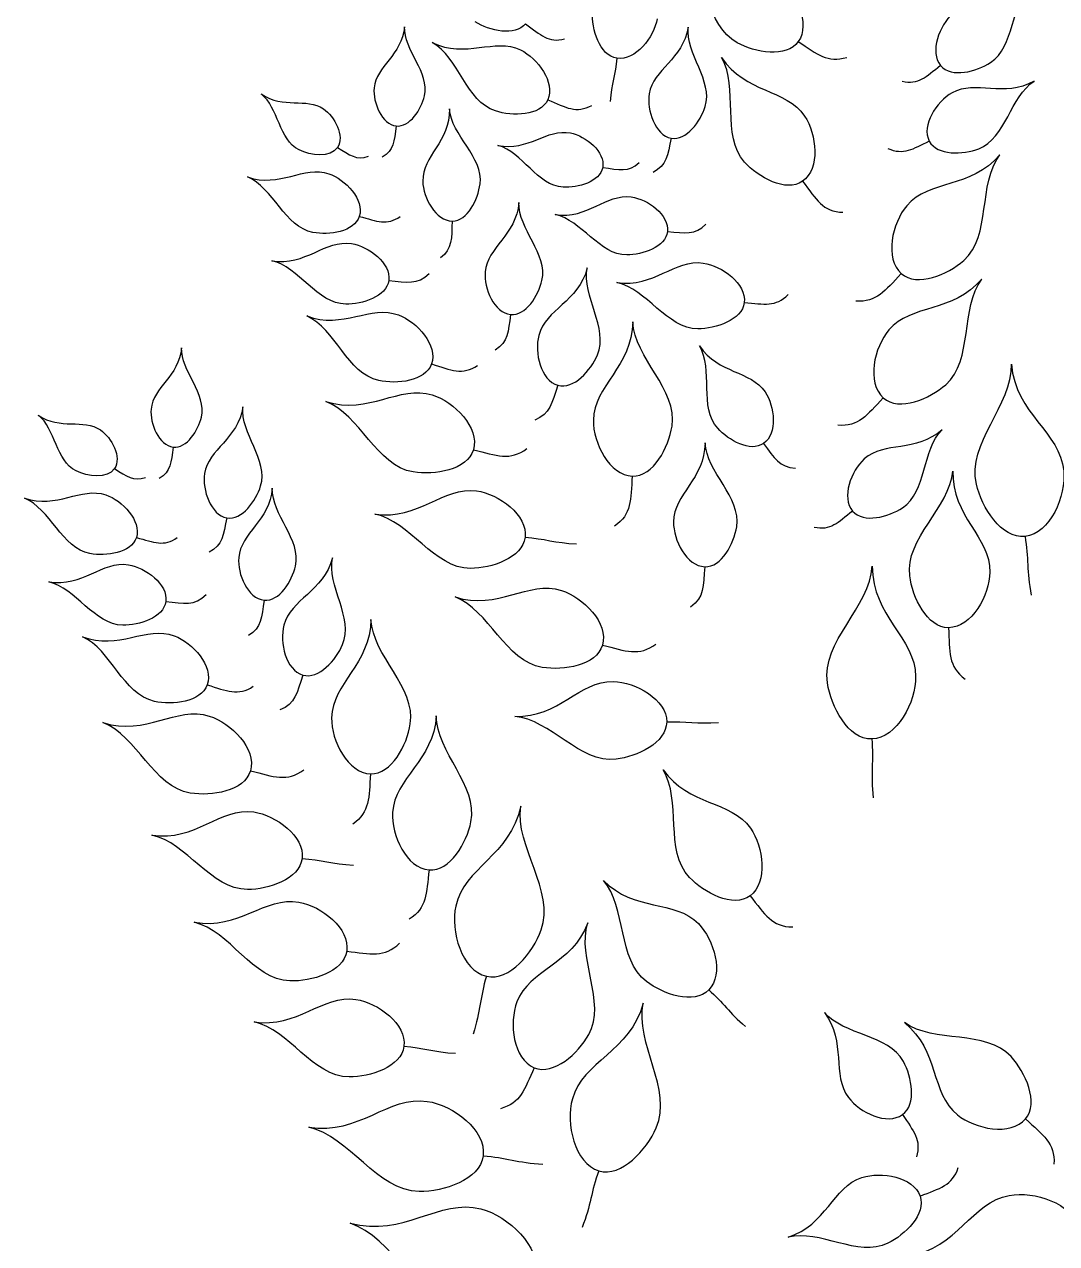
# Model space of a CAD drawing. Extents: x 5.1 to 68.9, y 5.1 to 68.9.
# Drawn here: x 30.6 to 36.78, y 52.16 to 59.46 of the extents above; entities that cross this region are included whole.
import ezdxf

# ---------------------------------------------------------------- set-up
doc = ezdxf.new("R2010")
doc.units = 0
doc.layers.add('View004', color=7, linetype='CONTINUOUS')

msp = doc.modelspace()

# ---------------------------------------------------------------- linework, layer by layer
at = {"layer": 'View004', "color": 1}
for p, q in [((35.236244, 59.35342), (35.236244, 59.353418)), ((34.150654, 59.253467), (34.150654, 59.253467)), ((36.088433, 59.209929), (36.088433, 59.209929)), ((33.736033, 59.004515), (33.736033, 59.004517)), ((32.829661, 58.848643), (32.829661, 58.848643)), ((34.475612, 58.775366), (34.475612, 58.775366)), ((36.020474, 58.757504), (36.020474, 58.757503)), ((32.477669, 58.719512), (32.477669, 58.719515)), ((34.065266, 58.60057), (34.065266, 58.60057)), ((35.261635, 58.517465), (35.261633, 58.517465)), ((32.608569, 58.307597), (32.608569, 58.307597)), ((33.164608, 58.279691), (33.164608, 58.279691)), ((34.453319, 58.216955), (34.453319, 58.216955)), ((32.784721, 57.924315), (32.784721, 57.924315)), ((35.85284, 57.965244), (35.85284, 57.965244)), ((34.912887, 57.792034), (34.912887, 57.792034)), ((33.513807, 57.720342), (33.513807, 57.720342)), ((33.040508, 57.424355), (33.040508, 57.424363)), ((33.79649, 57.297129), (33.79649, 57.297129)), ((35.745249, 57.22182), (35.745249, 57.22182)), ((31.494833, 56.927255), (31.494833, 56.927255)), ((33.291408, 56.911559), (33.291408, 56.911557)), ((35.028111, 56.948656), (35.028113, 56.948656)), ((31.142841, 56.798123), (31.142841, 56.798126)), ((34.242545, 56.753572), (34.242545, 56.753572)), ((35.561353, 56.544081), (35.561353, 56.544084)), ((31.816022, 56.503805), (31.816022, 56.503805)), ((36.593391, 56.392565), (36.593391, 56.392565)), ((31.27374, 56.386212), (31.27374, 56.386211)), ((33.600641, 56.387328), (33.600641, 56.387328)), ((34.676295, 56.211311), (34.676295, 56.211311)), ((31.449893, 56.002927), (31.449893, 56.002927)), ((32.038255, 56.011193), (32.038255, 56.011193)), ((36.136147, 55.84653), (36.136147, 55.84653)), ((34.06379, 55.742092), (34.06379, 55.742091)), ((32.270683, 55.563102), (32.270683, 55.563102)), ((31.697638, 55.504523), (31.697638, 55.504531)), ((34.44838, 55.28247), (34.44838, 55.28247)), ((35.675815, 55.180917), (35.675815, 55.180917)), ((31.95658, 54.990171), (31.95658, 54.99017)), ((32.675526, 54.972122), (32.675526, 54.972122)), ((32.265813, 54.465941), (32.265813, 54.465941)), ((33.025974, 54.397254), (33.025974, 54.397254)), ((34.947217, 54.242157), (34.947205, 54.242157)), ((32.532939, 53.911196), (32.532939, 53.911196)), ((33.369265, 53.761134), (33.369265, 53.761134)), ((34.699754, 53.679221), (34.699754, 53.679219)), ((32.875704, 53.341967), (32.875704, 53.341967)), ((33.655568, 53.213688), (33.655568, 53.213688)), ((35.860154, 52.933317), (35.860171, 52.933317)), ((36.5963, 52.907459), (36.5963, 52.907458)), ((33.349509, 52.686061), (33.349509, 52.686061)), ((34.04191, 52.597097), (34.04191, 52.597097)), ((35.964782, 52.445766), (35.964782, 52.445765))]:
    msp.add_line(p, q, dxfattribs=at)
for points in [[(34.87062, 59.346242), (34.68326, 59.447973), (34.692563, 59.754203), (34.532884, 59.889391)], [(35.117789, 59.725439), (35.222195, 59.647746), (35.312014, 59.459229), (35.236244, 59.35342)], [(36.387223, 59.227869), (36.533474, 59.323069), (36.505952, 59.572325), (36.62744, 59.693021)], [(34.150654, 59.253467), (34.046461, 59.269499), (33.999237, 59.427368), (34.002257, 59.532743)], [(33.60358, 59.460131), (33.540562, 59.381969), (33.387942, 59.418545), (33.302585, 59.471411)], [(33.60358, 59.460131), (33.694788, 59.392584), (33.741199, 59.344732), (33.837691, 59.368892)], [(34.391384, 59.490213), (34.372238, 59.379307), (34.261891, 59.236352), (34.150654, 59.253467)], [(36.160871, 59.521179), (36.08074, 59.450993), (36.019723, 59.29133), (36.088433, 59.209929)], [(32.879217, 59.442375), (32.863449, 59.269869), (32.709729, 59.208755), (32.697109, 59.075853)], [(32.998336, 59.028241), (33.032062, 59.167868), (32.874723, 59.301484), (32.879217, 59.442375)], [(34.576952, 59.438771), (34.545974, 59.246127), (34.368524, 59.189269), (34.344124, 59.040888)], [(34.678972, 58.964223), (34.727608, 59.118538), (34.561069, 59.280789), (34.576952, 59.438771)], [(33.04487, 59.347842), (33.246601, 59.249606), (33.417431, 59.378958), (33.573166, 59.303796)], [(33.423881, 58.938068), (33.246538, 58.994354), (33.204008, 59.258321), (33.04487, 59.347842)], [(35.236244, 59.353418), (35.165273, 59.254311), (34.977745, 59.288073), (34.87062, 59.346242)], [(35.236244, 59.353418), (35.351479, 59.277861), (35.411049, 59.223072), (35.526336, 59.259041)], [(33.573166, 59.303796), (33.675454, 59.254434), (33.783517, 59.107688), (33.736033, 59.004515)], [(34.150654, 59.253467), (34.142272, 59.157246), (34.117396, 59.103183), (34.110124, 58.995414)], [(34.914539, 58.632609), (34.771822, 58.79099), (34.882697, 59.076593), (34.777235, 59.257287)], [(34.777235, 59.257287), (34.919758, 59.043302), (35.16358, 59.072216), (35.274001, 58.907691)], [(36.088433, 59.209929), (35.999327, 59.14078), (35.954288, 59.0922), (35.857881, 59.114045)], [(36.088433, 59.209929), (36.15279, 59.133684), (36.303602, 59.173437), (36.387223, 59.227869)], [(36.648793, 59.116838), (36.465296, 59.013803), (36.298259, 59.12555), (36.156563, 59.046646)], [(36.316383, 58.712395), (36.479344, 58.774812), (36.504698, 59.024298), (36.648793, 59.116838)], [(32.247462, 58.705979), (32.126897, 58.765463), (32.125212, 58.958651), (32.021265, 59.0399)], [(32.021265, 59.0399), (32.154691, 58.947795), (32.290783, 59.021624), (32.393861, 58.951006)], [(32.697109, 59.075853), (32.688817, 58.988563), (32.742535, 58.858527), (32.829661, 58.848643)], [(32.829661, 58.848643), (32.911266, 58.839385), (32.979055, 58.948407), (32.998336, 59.028241)], [(34.344124, 59.040888), (34.328098, 58.943432), (34.378468, 58.793172), (34.475612, 58.775366)], [(36.156563, 59.046646), (36.063497, 58.994824), (35.970359, 58.851501), (36.020474, 58.757504)], [(32.393861, 58.951006), (32.461563, 58.904626), (32.522805, 58.78805), (32.477669, 58.719512)], [(33.147818, 58.950581), (33.151178, 58.755491), (32.986467, 58.668341), (32.988516, 58.517981)], [(33.331626, 58.501338), (33.352392, 58.661797), (33.159938, 58.792265), (33.147818, 58.950581)], [(33.736033, 59.004517), (33.691555, 58.907879), (33.525279, 58.905886), (33.423881, 58.938068)], [(33.736033, 59.004517), (33.847249, 58.958767), (33.907336, 58.921641), (34.000204, 58.971481)], [(34.475612, 58.775366), (34.566605, 58.758686), (34.651166, 58.875991), (34.678972, 58.964223)], [(35.274001, 58.907691), (35.346526, 58.799633), (35.368347, 58.591954), (35.261635, 58.517465)], [(32.829661, 58.848643), (32.815417, 58.756902), (32.815915, 58.702374), (32.745874, 58.660964)], [(33.438312, 58.732008), (33.620891, 58.695228), (33.731107, 58.834824), (33.871915, 58.806975)], [(33.871915, 58.806975), (33.964397, 58.788687), (34.081862, 58.693371), (34.065266, 58.60057)], [(33.828381, 58.481987), (33.674158, 58.490159), (33.584854, 58.693332), (33.438312, 58.732008)], [(34.475612, 58.775366), (34.452548, 58.673366), (34.448918, 58.612052), (34.367024, 58.570901)], [(36.020474, 58.757503), (35.918849, 58.708573), (35.864626, 58.670517), (35.774942, 58.712089)], [(36.020474, 58.757503), (36.067412, 58.669458), (36.223208, 58.676705), (36.316383, 58.712395)], [(32.477669, 58.719515), (32.435393, 58.655317), (32.316396, 58.671971), (32.247462, 58.705979)], [(32.477669, 58.719515), (32.552142, 58.674743), (32.591028, 58.64169), (32.662785, 58.667195)], [(36.442097, 58.676042), (36.269154, 58.470735), (36.019579, 58.529304), (35.885738, 58.371551)], [(36.226442, 58.044031), (36.39307, 58.191626), (36.311504, 58.500931), (36.442097, 58.676042)], [(31.938313, 58.543344), (32.133719, 58.476336), (32.275221, 58.613796), (32.425997, 58.562688)], [(34.065266, 58.60057), (34.04972, 58.513646), (33.916561, 58.477313), (33.828381, 58.481987)], [(34.065266, 58.60057), (34.164167, 58.587052), (34.220192, 58.569772), (34.284387, 58.629208)], [(35.261633, 58.517465), (35.161678, 58.447693), (34.996139, 58.542053), (34.914539, 58.632609)], [(32.330842, 58.211673), (32.162452, 58.243095), (32.093818, 58.479495), (31.938313, 58.543344)], [(32.425997, 58.562688), (32.525027, 58.529118), (32.640319, 58.407225), (32.608569, 58.307597)], [(32.988516, 58.517981), (32.989836, 58.419225), (33.065845, 58.280152), (33.164608, 58.279691)], [(35.261633, 58.517465), (35.34508, 58.407808), (35.382973, 58.336292), (35.503655, 58.331762)], [(33.164608, 58.279691), (33.257117, 58.279258), (33.319753, 58.409593), (33.331626, 58.501338)], [(33.781326, 58.317851), (33.976929, 58.290053), (34.085123, 58.444623), (34.235944, 58.423733)], [(33.563131, 58.389628), (33.547261, 58.195155), (33.374784, 58.124639), (33.362024, 57.974808)], [(33.701829, 57.924475), (33.738285, 58.082111), (33.55961, 58.230888), (33.563131, 58.389628)], [(34.235944, 58.423733), (34.335004, 58.410011), (34.465225, 58.316248), (34.453319, 58.216955)], [(35.885738, 58.371551), (35.79783, 58.26794), (35.750854, 58.055032), (35.85284, 57.965244)], [(32.608569, 58.307597), (32.578827, 58.21428), (32.427122, 58.193705), (32.330842, 58.211673)], [(32.608569, 58.307597), (32.715349, 58.278341), (32.77444, 58.251191), (32.853673, 58.307205)], [(34.209694, 58.0769), (34.045868, 58.07612), (33.93888, 58.285845), (33.781326, 58.317851)], [(33.164608, 58.279691), (33.159808, 58.175225), (33.167008, 58.114226), (33.093633, 58.059327)], [(34.453319, 58.216955), (34.442165, 58.12395), (34.303364, 58.077338), (34.209694, 58.0769)], [(34.453319, 58.216955), (34.558883, 58.208675), (34.619271, 58.193807), (34.683624, 58.260671)], [(32.084066, 58.042218), (32.288041, 58.009542), (32.404008, 58.169133), (32.561295, 58.144505)], [(32.561295, 58.144505), (32.664601, 58.128329), (32.799004, 58.027899), (32.784721, 57.924315)], [(32.52744, 57.782402), (32.356157, 57.784622), (32.248186, 58.005845), (32.084066, 58.042218)], [(33.973406, 57.998988), (33.920366, 57.795338), (33.724012, 57.75251), (33.68258, 57.595706)], [(34.034219, 57.479015), (34.102277, 57.639702), (33.940133, 57.831001), (33.973406, 57.998988)], [(34.150465, 57.911575), (34.372401, 57.878563), (34.496414, 58.053308), (34.667545, 58.02847)], [(34.667545, 58.02847), (34.779943, 58.012156), (34.927141, 57.904712), (34.912887, 57.792034)], [(35.85284, 57.965244), (35.948367, 57.881143), (36.13117, 57.959664), (36.226442, 58.044031)], [(32.784721, 57.924315), (32.771341, 57.827291), (32.625373, 57.781128), (32.52744, 57.782402)], [(32.784721, 57.924315), (32.894928, 57.913713), (32.957785, 57.897045), (33.026298, 57.965757)], [(33.362024, 57.974808), (33.353642, 57.876399), (33.415568, 57.730523), (33.513807, 57.720342)], [(33.513807, 57.720342), (33.605824, 57.710808), (33.680984, 57.834344), (33.701829, 57.924475)], [(35.85284, 57.965244), (35.753414, 57.861255), (35.70572, 57.791498), (35.579981, 57.800941)], [(36.334506, 57.932618), (36.161563, 57.727311), (35.911988, 57.785881), (35.778147, 57.628127)], [(36.11885, 57.300608), (36.285479, 57.448202), (36.203912, 57.757508), (36.334506, 57.932618)], [(34.635176, 57.634773), (34.449116, 57.63511), (34.329159, 57.874064), (34.150465, 57.911575)], [(32.293351, 57.712084), (32.511234, 57.630142), (32.675167, 57.78029), (32.843306, 57.717724)], [(34.912887, 57.792034), (34.899537, 57.686493), (34.741558, 57.63458), (34.635176, 57.634773)], [(34.912887, 57.792034), (35.032713, 57.781858), (35.101185, 57.764518), (35.174762, 57.83998)], [(32.72451, 57.325508), (32.53588, 57.366476), (32.466395, 57.635021), (32.293351, 57.712084)], [(32.843306, 57.717724), (32.95374, 57.676636), (33.079568, 57.535522), (33.040508, 57.424355)], [(33.513807, 57.720342), (33.498765, 57.616854), (33.499923, 57.555444), (33.421488, 57.508035)], [(34.244891, 57.676854), (34.242071, 57.408429), (34.012291, 57.294819), (34.009409, 57.087959)], [(34.48064, 57.052061), (34.515284, 57.271946), (34.255557, 57.45867), (34.244891, 57.676854)], [(33.68258, 57.595706), (33.655371, 57.492718), (33.694016, 57.326221), (33.79649, 57.297129)], [(35.778147, 57.628127), (35.690239, 57.524516), (35.643263, 57.311608), (35.745249, 57.22182)], [(31.544389, 57.520987), (31.528621, 57.348482), (31.374901, 57.287367), (31.362282, 57.154465)], [(31.663509, 57.106853), (31.697235, 57.24648), (31.539895, 57.380096), (31.544389, 57.520987)], [(34.754021, 57.039583), (34.641321, 57.164652), (34.728881, 57.390186), (34.645596, 57.532876)], [(34.645596, 57.532876), (34.758143, 57.363897), (34.950683, 57.386729), (35.037879, 57.256808)], [(33.040508, 57.424363), (33.00392, 57.320237), (32.832363, 57.302082), (32.72451, 57.325508)], [(33.040508, 57.424363), (33.159814, 57.387877), (33.225474, 57.355341), (33.316575, 57.415813)], [(33.79649, 57.297129), (33.892474, 57.269883), (33.995306, 57.38714), (34.034219, 57.479015)], [(36.302107, 56.705365), (36.244633, 56.947831), (36.51856, 57.178461), (36.511803, 57.422904)], [(36.511803, 57.422904), (36.537879, 57.123534), (36.8041, 57.016383), (36.82501, 56.785738)], [(32.408959, 57.199964), (32.666178, 57.118131), (32.847015, 57.301827), (33.045468, 57.239462)], [(33.79649, 57.297129), (33.761258, 57.189984), (33.751064, 57.124527), (33.658914, 57.088753)], [(35.745249, 57.22182), (35.840776, 57.13772), (36.023578, 57.21624), (36.11885, 57.300608)], [(32.931408, 56.778146), (32.710518, 56.814284), (32.613962, 57.121094), (32.408959, 57.199964)], [(33.045468, 57.239462), (33.175813, 57.1985), (33.329978, 57.04263), (33.291408, 56.911559)], [(35.037879, 57.256808), (35.095149, 57.171477), (35.112382, 57.007478), (35.028111, 56.948656)], [(35.745249, 57.22182), (35.645823, 57.117831), (35.598128, 57.048074), (35.47239, 57.057517)], [(31.362282, 57.154465), (31.35399, 57.067175), (31.407708, 56.93714), (31.494833, 56.927255)], [(31.911671, 57.168054), (31.882343, 56.975152), (31.70539, 56.916774), (31.682263, 56.76819)], [(32.017756, 56.694398), (32.065066, 56.849124), (31.897143, 57.009941), (31.911671, 57.168054)], [(30.912633, 56.78459), (30.792069, 56.844074), (30.790384, 57.037263), (30.686437, 57.118512)], [(30.686437, 57.118512), (30.819862, 57.026407), (30.955955, 57.100236), (31.059033, 57.029618)], [(31.494833, 56.927255), (31.576438, 56.917997), (31.644227, 57.027019), (31.663509, 57.106853)], [(34.009409, 57.087959), (34.007489, 56.952093), (34.106737, 56.757951), (34.242545, 56.753572)], [(34.242545, 56.753572), (34.369752, 56.749492), (34.460835, 56.926339), (34.48064, 57.052061)], [(31.059033, 57.029618), (31.126735, 56.983238), (31.187976, 56.866662), (31.142841, 56.798123)], [(35.028113, 56.948656), (34.94918, 56.893558), (34.818459, 56.968072), (34.754021, 57.039583)], [(36.096584, 57.031353), (35.939859, 56.890909), (35.752531, 56.963694), (35.631366, 56.855885)], [(35.859994, 56.564346), (36.0055, 56.660681), (35.97604, 56.909714), (36.096584, 57.031353)], [(31.494833, 56.927255), (31.480589, 56.835514), (31.481087, 56.780987), (31.411046, 56.739576)], [(33.291408, 56.911557), (33.255282, 56.788787), (33.057704, 56.757483), (32.931408, 56.778146)], [(33.291408, 56.911557), (33.431752, 56.876451), (33.509735, 56.842714), (33.611606, 56.918199)], [(34.678179, 56.952676), (34.675959, 56.737139), (34.491409, 56.645915), (34.489094, 56.479813)], [(34.867478, 56.450988), (34.895294, 56.627548), (34.686743, 56.777481), (34.678179, 56.952676)], [(35.028113, 56.948656), (35.094009, 56.862063), (35.123932, 56.805589), (35.219232, 56.802012)], [(35.631366, 56.855885), (35.551784, 56.785077), (35.492012, 56.624944), (35.561353, 56.544081)], [(31.142841, 56.798126), (31.100565, 56.733929), (30.981568, 56.750582), (30.912633, 56.78459)], [(31.142841, 56.798126), (31.217313, 56.753354), (31.256199, 56.720301), (31.327957, 56.745806)], [(31.682263, 56.76819), (31.667071, 56.6706), (31.718725, 56.520778), (31.816022, 56.503805)], [(35.903162, 56.156584), (35.874446, 56.380857), (36.14363, 56.562822), (36.160864, 56.784039)], [(36.160864, 56.784039), (36.155824, 56.511415), (36.385817, 56.389319), (36.382673, 56.179202)], [(36.82501, 56.785738), (36.838744, 56.634251), (36.744601, 56.409068), (36.593391, 56.392565)], [(30.603484, 56.621958), (30.798891, 56.55495), (30.940392, 56.69241), (31.091169, 56.641302)], [(31.816022, 56.503805), (31.907156, 56.487905), (31.990708, 56.605931), (32.017756, 56.694398)], [(32.701851, 56.526307), (32.963479, 56.487955), (33.109191, 56.694195), (33.310924, 56.66535)], [(34.242545, 56.753572), (34.232003, 56.610086), (34.239605, 56.525924), (34.136581, 56.453207)], [(36.593391, 56.392565), (36.451757, 56.377109), (36.334966, 56.566731), (36.302107, 56.705365)], [(30.996015, 56.290286), (30.827624, 56.321714), (30.758989, 56.558109), (30.603484, 56.621958)], [(31.091169, 56.641302), (31.190199, 56.607732), (31.305491, 56.485839), (31.27374, 56.386212)], [(32.087578, 56.680478), (32.071708, 56.486006), (31.899232, 56.415489), (31.886472, 56.265658)], [(32.226277, 56.215325), (32.262733, 56.372961), (32.084058, 56.521738), (32.087578, 56.680478)], [(33.310924, 56.66535), (33.443422, 56.646408), (33.617158, 56.520151), (33.600641, 56.387328)], [(35.561353, 56.544084), (35.472788, 56.474243), (35.428129, 56.425313), (35.331555, 56.446407)], [(35.561353, 56.544084), (35.626303, 56.468342), (35.7768, 56.509266), (35.859994, 56.564346)], [(31.816022, 56.503805), (31.793834, 56.401611), (31.790732, 56.340267), (31.709192, 56.298416)], [(33.273757, 56.201311), (33.054491, 56.201244), (32.912531, 56.482546), (32.701851, 56.526307)], [(34.489094, 56.479813), (34.487594, 56.370717), (34.567246, 56.214827), (34.676295, 56.211311)], [(34.676295, 56.211311), (34.778438, 56.208011), (34.851574, 56.350037), (34.867478, 56.450988)], [(36.593391, 56.392565), (36.616053, 56.26401), (36.602457, 56.184737), (36.630597, 56.041492)], [(31.27374, 56.386211), (31.243998, 56.292893), (31.092294, 56.272318), (30.996015, 56.290286)], [(31.27374, 56.386211), (31.380521, 56.356955), (31.439611, 56.329805), (31.518846, 56.385818)], [(33.600641, 56.387328), (33.585173, 56.262918), (33.399126, 56.201348), (33.273757, 56.201311)], [(33.600641, 56.387328), (33.715312, 56.38068), (33.780435, 56.352966), (33.908796, 56.348028)], [(30.749238, 56.120831), (30.953213, 56.088155), (31.06918, 56.247746), (31.226466, 56.223117)], [(31.886472, 56.265658), (31.87809, 56.167249), (31.940016, 56.021372), (32.038255, 56.011193)], [(32.447599, 56.264961), (32.394559, 56.06131), (32.198205, 56.018483), (32.156774, 55.861679)], [(32.508412, 55.744988), (32.57647, 55.905675), (32.414327, 56.096974), (32.447599, 56.264961)], [(31.226466, 56.223117), (31.329772, 56.206941), (31.464175, 56.106511), (31.449893, 56.002927)], [(32.038255, 56.011193), (32.130273, 56.001659), (32.205433, 56.125194), (32.226277, 56.215325)], [(34.676295, 56.211311), (34.667835, 56.096097), (34.673955, 56.028518), (34.59121, 55.970128)], [(35.411068, 55.516478), (35.373604, 55.762829), (35.665462, 55.970301), (35.678706, 56.214478)], [(35.678706, 56.214478), (35.680206, 55.913979), (35.936801, 55.785428), (35.938792, 55.553846)], [(36.382673, 56.179202), (36.380633, 56.041197), (36.274166, 55.84699), (36.136147, 55.84653)], [(31.192612, 55.861014), (31.021329, 55.863234), (30.913357, 56.084457), (30.749238, 56.120831)], [(33.181342, 56.030497), (33.438561, 55.948665), (33.619397, 56.13236), (33.81785, 56.069995)], [(36.136147, 55.84653), (36.006869, 55.846098), (35.919581, 56.028353), (35.903162, 56.156584)], [(31.449893, 56.002927), (31.5601, 55.992325), (31.622956, 55.975657), (31.691469, 56.044369)], [(33.70379, 55.60868), (33.482901, 55.644818), (33.386344, 55.951628), (33.181342, 56.030497)], [(33.81785, 56.069995), (33.948195, 56.029033), (34.10236, 55.873164), (34.06379, 55.742092)], [(31.449893, 56.002927), (31.436513, 55.905903), (31.290545, 55.85974), (31.192612, 55.861014)], [(32.038255, 56.011193), (32.023213, 55.907705), (32.024371, 55.846293), (31.945936, 55.798885)], [(32.677872, 55.895404), (32.675052, 55.626978), (32.445272, 55.513369), (32.44239, 55.306509)], [(32.913621, 55.270611), (32.948265, 55.490496), (32.688538, 55.67722), (32.677872, 55.895404)], [(30.950482, 55.792252), (31.168365, 55.710309), (31.332297, 55.860458), (31.500436, 55.797892)], [(32.156774, 55.861679), (32.129558, 55.758691), (32.16821, 55.592193), (32.270683, 55.563102)], [(36.136147, 55.84653), (36.142639, 55.700534), (36.132487, 55.615305), (36.23492, 55.538449)], [(31.381641, 55.405676), (31.19301, 55.446644), (31.123525, 55.715189), (30.950482, 55.792252)], [(31.500436, 55.797892), (31.610871, 55.756804), (31.736699, 55.615689), (31.697638, 55.504523)], [(32.270683, 55.563102), (32.366667, 55.53585), (32.469499, 55.653113), (32.508412, 55.744988)], [(34.06379, 55.742091), (34.027664, 55.619321), (33.830086, 55.588016), (33.70379, 55.60868)], [(34.06379, 55.742091), (34.204134, 55.706985), (34.282117, 55.673247), (34.383988, 55.748727)], [(32.270683, 55.563102), (32.235451, 55.455957), (32.225257, 55.390499), (32.133106, 55.354725)], [(33.539521, 55.315815), (33.803834, 55.308201), (33.924532, 55.530005), (34.128252, 55.524854)], [(34.128252, 55.524854), (34.262055, 55.521494), (34.449314, 55.416312), (34.44838, 55.28247)], [(35.675815, 55.180917), (35.533391, 55.177077), (35.432488, 55.375622), (35.411068, 55.516478)], [(35.938792, 55.553846), (35.940112, 55.401743), (35.827868, 55.185009), (35.675815, 55.180917)], [(31.697638, 55.504531), (31.66105, 55.400405), (31.489493, 55.38225), (31.381641, 55.405676)], [(31.697638, 55.504531), (31.816945, 55.468045), (31.882605, 55.435508), (31.973706, 55.495975)], [(31.074131, 55.278576), (31.33135, 55.196744), (31.512186, 55.380439), (31.71064, 55.318074)], [(31.71064, 55.318074), (31.840984, 55.277112), (31.99515, 55.121243), (31.95658, 54.990171)], [(32.44239, 55.306509), (32.44047, 55.170643), (32.539718, 54.976501), (32.675526, 54.972122)], [(33.068722, 55.319549), (33.054184, 55.051503), (32.819626, 54.948059), (32.807694, 54.741523)], [(33.276903, 54.685038), (33.321135, 54.903196), (33.069829, 55.101107), (33.068722, 55.319549)], [(34.145388, 55.059644), (33.927622, 55.034036), (33.753863, 55.296891), (33.539521, 55.315815)], [(31.596579, 54.856758), (31.37569, 54.892896), (31.279134, 55.199706), (31.074131, 55.278576)], [(32.675526, 54.972122), (32.802733, 54.968042), (32.893816, 55.144888), (32.913621, 55.270611)], [(34.44838, 55.28247), (34.44748, 55.157105), (34.269899, 55.074284), (34.145388, 55.059644)], [(34.44838, 55.28247), (34.563045, 55.28922), (34.630953, 55.269282), (34.759015, 55.27935)], [(35.675815, 55.180917), (35.687893, 55.050941), (35.667865, 54.973044), (35.684203, 54.827979)], [(31.95658, 54.99017), (31.920454, 54.867399), (31.722876, 54.836095), (31.596579, 54.856758)], [(31.95658, 54.99017), (32.096923, 54.955064), (32.174907, 54.921326), (32.276778, 54.996812)], [(32.675526, 54.972122), (32.664984, 54.828635), (32.672586, 54.744474), (32.569562, 54.671756)], [(34.584691, 54.352856), (34.432878, 54.513428), (34.540681, 54.81212), (34.426916, 54.996737)], [(34.426916, 54.996737), (34.579907, 54.778543), (34.831837, 54.814554), (34.950337, 54.646815)], [(31.367023, 54.604919), (31.628652, 54.566567), (31.774363, 54.772807), (31.976096, 54.743963)], [(31.976096, 54.743963), (32.108595, 54.725021), (32.28233, 54.598763), (32.265813, 54.465941)], [(32.807694, 54.741523), (32.799852, 54.60587), (32.890487, 54.407572), (33.025974, 54.397254)], [(33.574635, 54.779075), (33.512599, 54.483593), (33.234151, 54.408745), (33.185538, 54.181194)], [(33.697461, 54.038099), (33.783967, 54.273042), (33.53848, 54.536057), (33.574635, 54.779075)], [(33.025974, 54.397254), (33.152879, 54.387588), (33.251614, 54.560303), (33.276903, 54.685038)], [(34.950337, 54.646815), (35.028169, 54.536645), (35.055933, 54.321991), (34.947217, 54.242157)], [(31.93893, 54.279923), (31.719663, 54.279857), (31.577703, 54.561158), (31.367023, 54.604919)], [(32.265813, 54.465941), (32.250345, 54.341531), (32.064298, 54.27996), (31.93893, 54.279923)], [(32.265813, 54.465941), (32.380484, 54.459293), (32.445607, 54.431579), (32.573968, 54.426641)], [(33.025974, 54.397254), (33.009162, 54.254366), (33.013062, 54.169953), (32.906966, 54.101814)], [(34.947205, 54.242157), (34.845364, 54.16738), (34.671492, 54.261045), (34.584691, 54.352856)], [(34.327033, 53.729559), (34.152652, 53.862483), (34.210377, 54.172243), (34.069403, 54.334807)], [(34.069403, 54.334807), (34.254167, 54.145646), (34.4951, 54.22126), (34.638008, 54.075981)], [(31.620791, 54.084054), (31.88638, 54.035886), (32.042166, 54.241253), (32.246979, 54.204852)], [(32.246979, 54.204852), (32.3815, 54.180948), (32.554381, 54.046132), (32.532939, 53.911196)], [(34.947205, 54.242157), (35.036393, 54.130602), (35.077433, 54.057439), (35.202596, 54.05574)], [(33.185538, 54.181194), (33.153606, 54.03174), (33.220422, 53.795792), (33.369265, 53.761134)], [(32.19302, 53.73272), (31.96932, 53.740232), (31.834215, 54.032126), (31.620791, 54.084054)], [(33.975723, 54.079689), (33.880663, 53.828644), (33.625789, 53.801123), (33.551845, 53.607908)], [(33.981891, 53.411927), (34.090135, 53.606433), (33.9106, 53.871177), (33.975723, 54.079689)], [(34.638008, 54.075981), (34.731871, 53.980565), (34.793439, 53.774812), (34.699754, 53.679221)], [(33.369265, 53.761134), (33.508683, 53.728668), (33.648001, 53.903766), (33.697461, 54.038099)], [(32.532939, 53.911196), (32.512857, 53.784807), (32.320923, 53.728424), (32.19302, 53.73272)], [(32.532939, 53.911196), (32.676625, 53.894384), (32.758292, 53.870918), (32.849641, 53.958842)], [(33.369265, 53.761134), (33.331189, 53.635629), (33.335215, 53.554918), (33.289905, 53.415418)], [(34.699754, 53.679219), (34.612003, 53.589681), (34.426737, 53.653557), (34.327033, 53.729559)], [(31.97805, 53.4881), (32.239365, 53.447666), (32.386714, 53.652738), (32.588211, 53.622288)], [(32.588211, 53.622288), (32.720554, 53.60229), (32.893279, 53.474654), (32.875704, 53.341967)], [(34.699754, 53.679219), (34.786897, 53.604386), (34.821872, 53.542859), (34.920938, 53.461085)], [(33.551845, 53.607908), (33.503275, 53.481005), (33.529573, 53.264568), (33.655568, 53.213688)], [(34.308569, 53.600727), (34.228747, 53.309546), (33.946277, 53.251704), (33.883968, 53.027516)], [(34.386282, 52.853671), (34.486861, 53.082942), (34.257759, 53.360346), (34.308569, 53.600727)], [(32.54735, 53.158559), (32.32809, 53.160239), (32.188375, 53.442662), (31.97805, 53.4881)], [(35.865511, 53.251445), (35.776546, 53.41421), (35.510134, 53.405372), (35.392126, 53.543972)], [(35.392126, 53.543972), (35.526802, 53.365362), (35.43289, 53.17349), (35.536193, 53.035475)], [(36.509668, 53.280395), (36.358289, 53.444425), (36.049869, 53.356322), (35.871642, 53.483663)], [(35.871642, 53.483663), (36.081008, 53.314482), (36.027398, 53.063076), (36.18829, 52.932125)], [(33.655568, 53.213688), (33.773581, 53.16603), (33.920002, 53.300715), (33.981891, 53.411927)], [(32.875704, 53.341967), (32.859246, 53.217684), (32.672715, 53.157597), (32.54735, 53.158559)], [(32.875704, 53.341967), (32.990319, 53.334401), (33.055219, 53.306177), (33.183537, 53.300213)], [(36.5963, 52.907458), (36.67866, 53.004948), (36.596222, 53.186608), (36.509668, 53.280395)], [(33.655568, 53.213688), (33.596258, 53.082609), (33.574401, 53.000982), (33.452648, 52.968187)], [(35.860171, 52.933317), (35.946227, 52.995306), (35.916397, 53.158382), (35.865511, 53.251445)], [(32.305678, 52.857391), (32.609549, 52.809967), (32.781241, 53.048259), (33.015554, 53.012536)], [(35.536193, 53.035475), (35.604043, 52.944826), (35.76828, 52.867137), (35.860154, 52.933317)], [(33.015554, 53.012536), (33.169451, 52.989076), (33.370151, 52.840361), (33.349509, 52.686061)], [(33.883968, 53.027516), (33.843042, 52.88027), (33.89544, 52.640709), (34.04191, 52.597097)], [(35.860171, 52.933317), (35.92619, 52.833241), (35.974003, 52.781546), (35.942989, 52.681153)], [(36.18829, 52.932125), (36.293963, 52.846114), (36.508372, 52.803376), (36.5963, 52.907459)], [(36.5963, 52.907458), (36.702589, 52.809908), (36.773498, 52.76352), (36.766604, 52.63727)], [(32.967324, 52.47324), (32.712307, 52.47552), (32.550235, 52.804223), (32.305678, 52.857391)], [(34.04191, 52.597097), (34.179106, 52.556249), (34.328775, 52.722582), (34.386282, 52.853671)], [(33.349509, 52.686061), (33.330171, 52.541534), (33.113133, 52.471931), (32.967324, 52.47324)], [(33.349509, 52.686061), (33.482804, 52.677091), (33.558247, 52.644157), (33.707482, 52.637029)], [(34.04191, 52.597097), (33.996304, 52.474128), (33.995428, 52.393322), (33.941753, 52.256823)], [(35.964782, 52.445765), (36.084713, 52.492709), (36.158699, 52.508463), (36.193663, 52.615785)], [(35.175755, 52.199715), (35.404591, 52.273055), (35.441013, 52.499629), (35.617171, 52.556772)], [(35.617171, 52.556772), (35.73287, 52.594302), (35.925139, 52.560732), (35.964782, 52.445766)], [(36.499055, 52.450017), (36.64764, 52.476825), (36.878511, 52.403403), (36.908032, 52.255332)], [(32.552881, 52.283543), (32.875152, 52.197395), (33.087772, 52.434626), (33.336371, 52.36911)], [(35.964782, 52.445765), (36.001916, 52.338055), (35.87472, 52.213405), (35.77243, 52.163235)], [(35.8964, 52.084698), (36.190128, 52.136622), (36.27283, 52.409203), (36.499055, 52.450017)], [(33.336371, 52.36911), (33.499651, 52.326084), (33.698983, 52.142574), (33.658948, 51.978534)], [(33.22224, 51.793019), (32.947461, 51.824855), (32.810519, 52.198033), (32.552881, 52.283543)], [(35.77243, 52.163235), (35.593527, 52.075487), (35.365178, 52.248263), (35.175755, 52.199715)], [(36.908032, 52.255332), (36.935686, 52.116641), (36.758388, 51.984605), (36.624182, 51.94001)]]:
    msp.add_open_spline(points, degree=3, dxfattribs=at)

doc.saveas('drawing.dxf')
